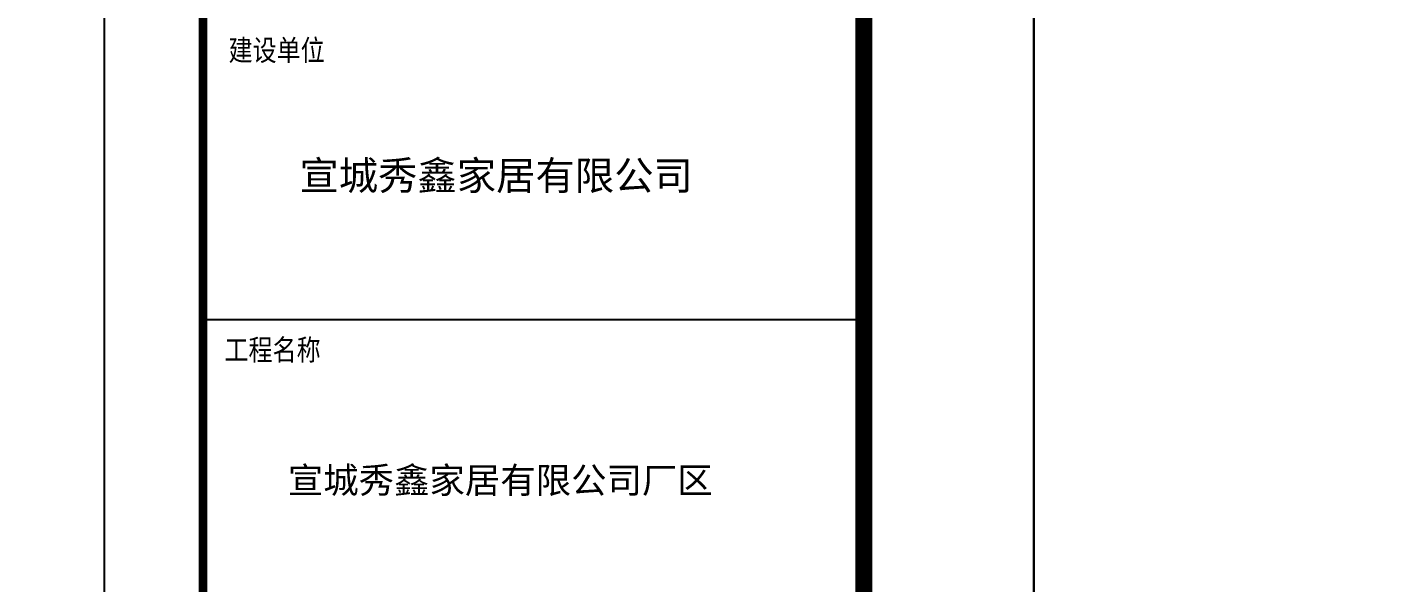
# Model space of a CAD drawing. Extents: x -21908402 to 2165534, y 88493 to 5079726.
# Drawn here: x 2040811 to 2048822, y 411997 to 415264 of the extents above; entities that cross this region are included whole.
import ezdxf

# ---------------------------------------------------------------- set-up
doc = ezdxf.new("R2010")
doc.units = 0
doc.header["$LTSCALE"] = 1000
for name, color, linetype in [('1', 140, 'Continuous'), ('PP-PM-TK', 7, 'Continuous'), ('PUB_TEXT', 7, 'Continuous'), ('PUB_TITLE', 4, 'Continuous')]:
    doc.layers.add(name, color=color, linetype=linetype)
doc.styles.add('-黑体', font='simhei.ttf', dxfattribs={"width": 0.8})
doc.styles.add('TQ', font='txt.shx', dxfattribs={"width": 0.8, "bigfont": 'hztxt.shx'})

# ---------------------------------------------------------------- blocks, each defined once
blk = doc.blocks.new('tk')
at = {"layer": '1'}
blk.add_line((1742537, 356592), (1748371, 356592), dxfattribs=at)
at = {"layer": 'PP-PM-TK', "color": 4, "const_width": 74.2}
blk.add_lwpolyline([(1742537, 401993), (1742537, 341993)], dxfattribs=at)
at = {"layer": 'PUB_TEXT', "color": 2, "style": 'TQ'}
for s, p in [('建设单位', (1742763, 358854)), ('工程名称', (1742727, 356211))]:
    blk.add_text(s, height=212.1, dxfattribs=at).set_placement(p)
at = {"layer": 'PUB_TITLE', "color": 255, "style": '-黑体'}
for s, height, p in [('宣城秀鑫家居有限公司', 254.6, (1743388, 357735)), ('宣城秀鑫家居有限公司厂区', 229.1, (1743286, 355060))]:
    blk.add_text(s, height=height, dxfattribs=at).set_placement(p)

msp = doc.modelspace()

# ---------------------------------------------------------------- linework, layer by layer
msp.add_line((2041263.5, 441806), (2041263.5, 404106))
at = {"layer": 'PUB_TITLE'}
for points in [[(1972434, 402811.8), (2046734, 402811.8), (2046734, 444811.8), (1972434, 444811.8)], [(2046734, 402811.8), (2106134, 402811.8), (2106134, 444811.8), (2046734, 444811.8)]]:
    msp.add_lwpolyline(points, close=True, dxfattribs=at)
at = {"layer": 'PUB_TITLE', "const_width": 100}
msp.add_lwpolyline([(1974934, 403811.8), (2045734, 403811.8), (2045734, 443811.8), (1974934, 443811.8)], close=True, dxfattribs=at)

# ---------------------------------------------------------------- block references
at = {"xscale": 0.6666666666278616, "yscale": 0.6666666666569654, "zscale": 0.6666666666666665}
msp.add_blockref('tk', (880153.6, 175816.7), dxfattribs=at)

doc.saveas('drawing.dxf')
